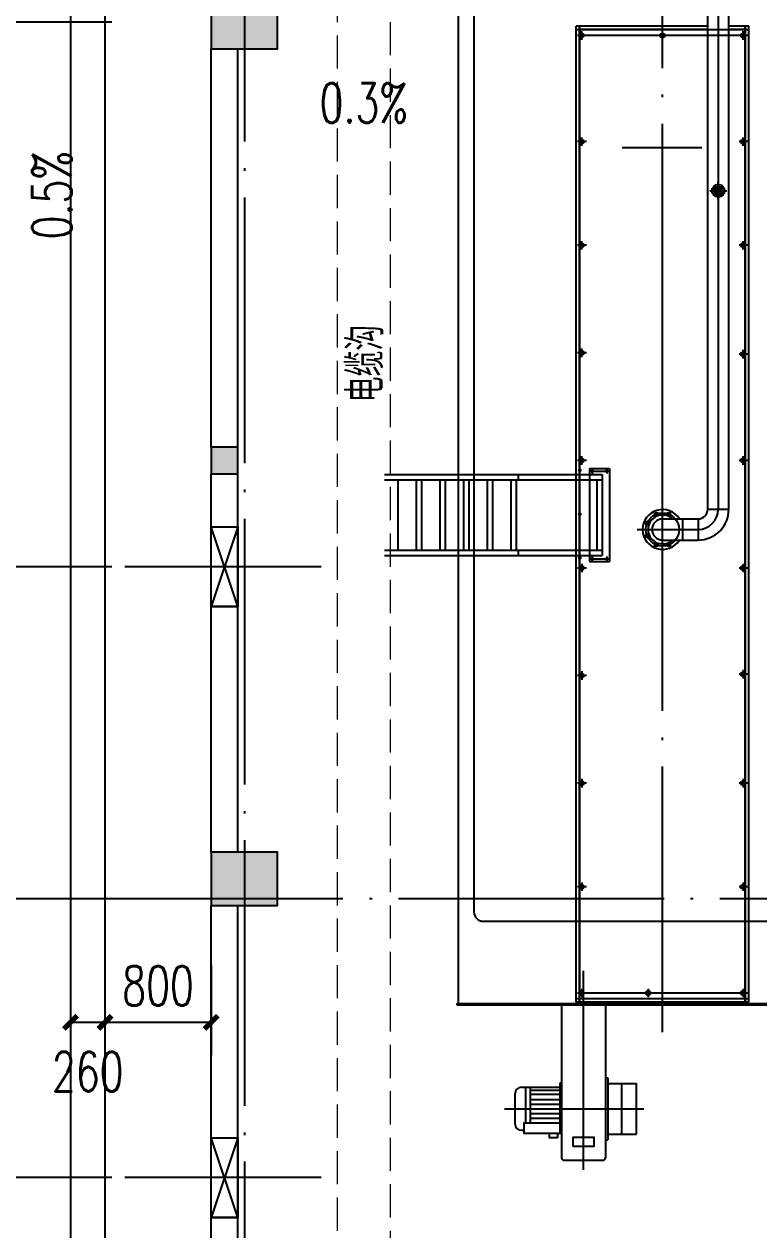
# Model space of a CAD drawing. Header units: millimetres. Extents: x 198973 to 311338, y 50799 to 196797.
# Drawn here: x 206707 to 212243, y 85610 to 94688 of the extents above; entities that cross this region are included whole.
import ezdxf

# ---------------------------------------------------------------- set-up
doc = ezdxf.new("R2010")
doc.units = ezdxf.units.MM
doc.header["$LTSCALE"] = 1000
for name, pattern in [('CENTER', [2, 1.25, -0.25, 0.25, -0.25]), ('DASH', [0.35, 0.25, -0.1]), ('DOTE', [2.42, 2, -0.2, 0.02, -0.2])]:
    doc.linetypes.add(name, pattern=pattern)
for name, color, linetype in [('3T_WOOD', 21, 'Continuous'), ('COLUMN', 255, 'Continuous'), ('DIM_LEAD', 3, 'Continuous'), ('DIM_SYMB', 3, 'Continuous'), ('DOTE', 1, 'CENTER'), ('PUB_DIM', 3, 'Continuous'), ('PUB_HATCH', 8, 'Continuous'), ('PUB_TEXT', 7, 'Continuous'), ('STAIR', 2, 'Continuous'), ('WALL', 141, 'Continuous')]:
    doc.layers.add(name, color=color, linetype=linetype)
doc.layers.add('Z-综合管架', color=25, linetype='Continuous', lineweight=0)
doc.styles.add('_TCH_DIM', font='SIMPLEX', dxfattribs={"bigfont": 'GBCBIG'})
doc.styles.add('_TCH_DIM_T3', font='SIMPLEX', dxfattribs={"width": 0.705882, "bigfont": 'GBCBIG'})
doc.styles.add('DIM_FONT', font='SIMPLEX.shx', dxfattribs={"width": 0.8})
doc.dimstyles.new('_TCH_ARCH&&100', dxfattribs={"dimtxt": 297.5, "dimasz": 100, "dimexe": 250, "dimexo": 300, "dimgap": 126.25, "dimtad": 1, "dimdec": 0, "dimzin": 0, "dimdsep": 46, "dimtxsty": '_TCH_DIM_T3', "dimblk": 'ARCHTICK', "dimcen": 0.09, "dimclrt": 7, "dimazin": 2, "dimtfac": 1, "dimtdec": 0, "dimtix": 1, "dimtmove": 2, "dimatfit": 3, "dimfxl": 1, "dimtolj": 1, "dimtzin": 0, "dimarcsym": 0})
doc.dimstyles.new('DIMN', dxfattribs={"dimtxt": 300, "dimasz": 1, "dimexe": 250, "dimexo": 300, "dimgap": 150, "dimtad": 1, "dimdec": 0, "dimzin": 0, "dimdsep": 46, "dimtxsty": 'DIM_FONT', "dimblk": '_DIMX', "dimcen": 0.09, "dimclrt": 7, "dimadec": 0, "dimazin": 0, "dimtfac": 1, "dimtdec": 0, "dimtix": 1, "dimtmove": 2, "dimatfit": 3, "dimldrblk": '_DIMX', "dimfxl": 1, "dimtolj": 1, "dimtzin": 0, "dimarcsym": 0})

# ---------------------------------------------------------------- blocks, each defined once
blk = doc.blocks.new('_ArchTick')
at = {"color": 0, "linetype": 'ByBlock', "const_width": 0.4}
blk.add_lwpolyline([(-0.5, -0.5), (0.5, 0.5)], dxfattribs=at)
blk = doc.blocks.new('*D33')
at = {"layer": 'DEFPOINTS', "color": 0, "transparency": 16777216}
for p in [(206419, 86003.4), (207668.2, 86003.4), (207668.2, 84503.4)]:
    blk.add_point(p, dxfattribs=at)
at = {"layer": 'PUB_DIM', "color": 0, "lineweight": -2, "transparency": 16777216}
for p, q in [((207368.2, 86003.4), (206169, 86003.4)), ((206419, 84503.4), (206419, 86003.4)), ((207368.2, 84503.4), (206169, 84503.4))]:
    blk.add_line(p, q, dxfattribs=at)
at = {"layer": 'PUB_DIM', "color": 0, "lineweight": -2, "transparency": 16777216, "xscale": 100, "yscale": 100, "zscale": 100}
for p, rotation in [((206419, 86003.4), 90), ((206419, 84503.4), 270)]:
    blk.add_blockref('_ArchTick', p, dxfattribs=dict(at, rotation=rotation))
at = {"layer": 'PUB_DIM', "color": 7, "transparency": 16777216, "insert": (206144, 85253.4), "char_height": 297.5, "attachment_point": 5, "rotation": 90, "style": '_TCH_DIM_T3'}
blk.add_mtext('\\A1;1500', dxfattribs=at)
blk = doc.blocks.new('*D34')
at = {"layer": 'DEFPOINTS', "color": 0, "transparency": 16777216}
for p in [(206419, 90603.4), (207668.2, 90603.4), (207668.2, 88103.4)]:
    blk.add_point(p, dxfattribs=at)
at = {"layer": 'PUB_DIM', "color": 0, "lineweight": -2, "transparency": 16777216}
for p, q in [((207368.2, 90603.4), (206169, 90603.4)), ((206419, 88103.4), (206419, 90603.4)), ((207368.2, 88103.4), (206169, 88103.4))]:
    blk.add_line(p, q, dxfattribs=at)
at = {"layer": 'PUB_DIM', "color": 0, "lineweight": -2, "transparency": 16777216, "xscale": 100, "yscale": 100, "zscale": 100}
for p, rotation in [((206419, 90603.4), 90), ((206419, 88103.4), 270)]:
    blk.add_blockref('_ArchTick', p, dxfattribs=dict(at, rotation=rotation))
at = {"layer": 'PUB_DIM', "color": 7, "transparency": 16777216, "insert": (206144, 89353.4), "char_height": 297.5, "attachment_point": 5, "rotation": 90, "style": '_TCH_DIM_T3'}
blk.add_mtext('\\A1;2500', dxfattribs=at)
blk = doc.blocks.new('*D35')
at = {"layer": 'DEFPOINTS', "color": 0, "transparency": 16777216}
for p in [(206419, 96203.4), (207668.2, 96203.4), (207668.2, 94703.4)]:
    blk.add_point(p, dxfattribs=at)
at = {"layer": 'PUB_DIM', "color": 0, "lineweight": -2, "transparency": 16777216}
for p, q in [((207368.2, 96203.4), (206169, 96203.4)), ((206419, 94703.4), (206419, 96203.4)), ((207368.2, 94703.4), (206169, 94703.4))]:
    blk.add_line(p, q, dxfattribs=at)
at = {"layer": 'PUB_DIM', "color": 0, "lineweight": -2, "transparency": 16777216, "xscale": 100, "yscale": 100, "zscale": 100}
for p, rotation in [((206419, 96203.4), 90), ((206419, 94703.4), 270)]:
    blk.add_blockref('_ArchTick', p, dxfattribs=dict(at, rotation=rotation))
at = {"layer": 'PUB_DIM', "color": 7, "transparency": 16777216, "insert": (206144, 95453.4), "char_height": 297.5, "attachment_point": 5, "rotation": 90, "style": '_TCH_DIM_T3'}
blk.add_mtext('\\A1;1500', dxfattribs=at)
blk = doc.blocks.new('*D146')
at = {"layer": 'DEFPOINTS', "color": 0, "transparency": 16777216}
for p in [(207316.2, 87903.4), (208116.2, 87903.4), (208116.2, 87172.7)]:
    blk.add_point(p, dxfattribs=at)
at = {"layer": 'PUB_DIM', "color": 0, "lineweight": -2, "transparency": 16777216}
for p, q in [((207316.2, 87603.4), (207316.2, 86922.7)), ((208116.2, 87603.4), (208116.2, 86922.7)), ((207316.2, 87172.7), (208116.2, 87172.7))]:
    blk.add_line(p, q, dxfattribs=at)
at = {"layer": 'PUB_DIM', "color": 0, "lineweight": -2, "transparency": 16777216, "xscale": 100, "yscale": 100, "zscale": 100, "rotation": 180}
blk.add_blockref('_ArchTick', (207316.2, 87172.7), dxfattribs=at)
at = {"layer": 'PUB_DIM', "color": 0, "lineweight": -2, "transparency": 16777216, "xscale": 100, "yscale": 100, "zscale": 100}
blk.add_blockref('_ArchTick', (208116.2, 87172.7), dxfattribs=at)
at = {"layer": 'PUB_DIM', "color": 7, "transparency": 16777216, "insert": (207716.2, 87447.7), "char_height": 297.5, "attachment_point": 5, "style": '_TCH_DIM_T3'}
blk.add_mtext('\\A1;800', dxfattribs=at)
blk = doc.blocks.new('*D147')
at = {"layer": 'DEFPOINTS', "color": 0, "transparency": 16777216}
for p in [(207056.2, 87903.4), (207316.2, 87903.4), (207316.2, 87172.7)]:
    blk.add_point(p, dxfattribs=at)
at = {"layer": 'PUB_DIM', "color": 0, "lineweight": -2, "transparency": 16777216}
for p, q in [((207056.2, 87603.4), (207056.2, 86922.7)), ((207316.2, 87603.4), (207316.2, 86922.7)), ((207056.2, 87172.7), (207316.2, 87172.7))]:
    blk.add_line(p, q, dxfattribs=at)
at = {"layer": 'PUB_DIM', "color": 0, "lineweight": -2, "transparency": 16777216, "xscale": 100, "yscale": 100, "zscale": 100, "rotation": 180}
blk.add_blockref('_ArchTick', (207056.2, 87172.7), dxfattribs=at)
at = {"layer": 'PUB_DIM', "color": 0, "lineweight": -2, "transparency": 16777216, "xscale": 100, "yscale": 100, "zscale": 100}
blk.add_blockref('_ArchTick', (207316.2, 87172.7), dxfattribs=at)
at = {"layer": 'PUB_DIM', "color": 7, "transparency": 16777216, "insert": (207186.2, 86801.3), "char_height": 297.5, "attachment_point": 5, "style": '_TCH_DIM_T3'}
blk.add_mtext('\\A1;260', dxfattribs=at)
blk = doc.blocks.new('_FZH')
blk.add_lwpolyline([(-0.5, -0.5), (0.5, -0.5), (0.5, 0.5), (-0.5, 0.5)], close=True)
at = {"layer": 'PUB_HATCH'}
blk.add_solid([(-0.5, -0.5), (0.5, -0.5), (-0.5, 0.5), (0.5, 0.5)], dxfattribs=at)
blk = doc.blocks.new('*D170')
at = {"layer": 'DEFPOINTS', "color": 0, "transparency": 16777216}
for p in [(220053.9, 103465.7), (218616.2, 101503.4), (208116.2, 81103.4)]:
    blk.add_point(p, dxfattribs=at)
at = {"layer": 'STAIR', "color": 0, "lineweight": -2, "transparency": 16777216}
for p, q in [((220053.9, 103463.7), (220053.9, 104644.3)), ((218616.2, 103461.7), (220053.9, 103463.7)), ((218616.2, 101803.4), (218616.2, 103461.7))]:
    blk.add_line(p, q, dxfattribs=at)
at = {"layer": 'STAIR', "color": 7, "transparency": 16777216, "insert": (219753.9, 104130), "char_height": 300, "attachment_point": 5, "rotation": 90, "style": 'DIM_FONT'}
blk.add_mtext('\\A1;10500', dxfattribs=at)
blk = doc.blocks.new('_DIMX')
blk.add_line((-150, 0), (150, 0))
at = {"const_width": 50}
blk.add_lwpolyline([(-70, -70), (70, 70)], dxfattribs=at)
blk = doc.blocks.new('*D171')
at = {"layer": 'DEFPOINTS', "color": 0, "transparency": 16777216}
for p in [(221109.6, 103729.4), (218616.2, 101503.4), (208116.2, 81103.4)]:
    blk.add_point(p, dxfattribs=at)
at = {"layer": 'STAIR', "color": 0, "lineweight": -2, "transparency": 16777216}
for p, q in [((221105.6, 101503.4), (221107.6, 103729.4)), ((221107.6, 103729.4), (222333.9, 103729.4)), ((218916.2, 101503.4), (221105.6, 101503.4))]:
    blk.add_line(p, q, dxfattribs=at)
at = {"layer": 'STAIR', "color": 7, "transparency": 16777216, "insert": (221796.7, 104029.4), "char_height": 300, "attachment_point": 5, "style": 'DIM_FONT'}
blk.add_mtext('\\A1;20400', dxfattribs=at)

msp = doc.modelspace()

# ---------------------------------------------------------------- linework, layer by layer
at = {"layer": '3T_WOOD'}
for p, q in [((207056.2, 97703.4), (207056.2, 84503.4)), ((207316.2, 97703.4), (207316.2, 80043.4))]:
    msp.add_line(p, q, dxfattribs=at)
at = {"layer": 'DIM_SYMB'}
for points in [[(207170, 92873, 0, 0, 0), (207170, 93641.6, 80, 0, 0), (207170, 93941.6, 0, 0, 0)], [(209273.6, 93840.6, 0, 0, 0), (209273.6, 93271.1, 80, 0, 0), (209273.6, 92971.1, 0, 0, 0)]]:
    msp.add_lwpolyline(points, format="xyseb", dxfattribs=at)
at = {"layer": 'DOTE', "linetype": 'DOTE'}
for p, q in [((208366.2, 103063.8), (208366.2, 79066.4)), ((211516.2, 87097.9), (211516.2, 97210.9)), ((208944.5, 90603.4), (207465.8, 90603.4)), ((221208, 88103.4), (204762, 88103.4)), ((208944.5, 86003.4), (207465.8, 86003.4))]:
    msp.add_line(p, q, dxfattribs=at)
at = {"layer": 'PUB_HATCH', "ltscale": 0.5}
for p, q in [((211856.7, 91035.4), (211856.7, 97104.4)), ((212015.7, 91035.4), (212015.7, 97104.4)), ((211936.2, 96970.4), (211936.2, 91035.4)), ((209976.2, 96808.4), (209976.2, 87313.4)), ((210096.2, 94863.4), (210096.2, 88003.4)), ((211856.7, 94673.4), (210866.2, 94673.4)), ((210866.2, 87323.4), (210866.2, 94673.4)), ((212166.2, 94646.4), (210866.2, 94646.4)), ((210944.2, 94603.4), (210876.4, 94603.4)), ((210891.2, 92179.9), (210891.2, 94673.4)), ((211856.7, 94648.4), (210891.2, 94648.4)), ((210893.2, 87323.4), (210893.2, 94673.4)), ((210908, 94571.1), (210908, 94635)), ((212160.7, 94603.4), (210944.2, 94603.4)), ((211516.2, 94571.1), (211516.2, 94635)), ((212166.2, 94673.4), (212015.7, 94673.4)), ((212141.2, 94648.4), (212015.7, 94648.4)), ((212124.5, 94571.1), (212124.5, 94635)), ((212139.2, 87323.4), (212139.2, 94673.4)), ((212141.2, 87323.4), (212141.2, 94673.4)), ((210944.2, 93803.4), (210876.4, 93803.4)), ((210908, 93771.1), (210908, 93835)), ((212160.7, 93803.4), (212092.9, 93803.4)), ((212124.5, 93771.1), (212124.5, 93835)), ((211213, 93758.4), (211812.6, 93758.4)), ((211872.8, 93433.4), (212000.6, 93433.4)), ((211919.6, 93450), (211906.9, 93462.8)), ((211936.2, 93370.7), (211936.2, 93501.4)), ((211952.8, 93450), (211965.6, 93462.8)), ((211919.6, 93416.8), (211906.9, 93404.1)), ((211952.8, 93416.8), (211965.6, 93404.1)), ((210908, 92991.1), (210908, 93055)), ((212124.5, 92991.1), (212124.5, 93055)), ((210944.2, 93023.4), (210876.4, 93023.4)), ((212160.7, 93023.4), (212092.9, 93023.4)), ((210908, 92181.1), (210908, 92245)), ((210944.2, 92213.4), (210876.4, 92213.4)), ((210908, 91371.1), (210908, 91435)), ((210944.2, 91403.4), (210876.4, 91403.4)), ((210966.2, 91343.4), (210966.2, 91298.4)), ((210966.2, 91343.4), (211116.2, 91343.4)), ((210986.2, 91335.6), (210986.2, 91305.3)), ((211096.2, 91336.4), (211096.2, 91305)), ((210905.5, 91328.4), (210880.9, 91328.4)), ((210973.7, 91323.4), (211108.7, 91323.4)), ((211021.2, 91258.4), (211021.2, 90728.4)), ((210905.5, 90998.4), (210880.9, 90998.4)), ((210166.2, 87933.4), (212866.2, 87933.4)), ((209966.2, 87313.4), (209966.2, 87303.4))]:
    msp.add_line(p, q, dxfattribs=at)
at = {"layer": 'PUB_HATCH'}
for p, q in [((212166.2, 87323.4), (212166.2, 94673.4)), ((210891.2, 89719.9), (210891.2, 92179.9)), ((212160.7, 92203.4), (212092.9, 92203.4)), ((212124.5, 92171.1), (212124.5, 92235)), ((212124.5, 91371.1), (212124.5, 91435)), ((211116.2, 91343.4), (211116.2, 90643.4)), ((212160.7, 91403.4), (212092.9, 91403.4)), ((209421.2, 91298.4), (211061.2, 91298.4)), ((209421.2, 91258.4), (211061.2, 91258.4)), ((209523.2, 91258.4), (209523.2, 90728.4)), ((209661.2, 91258.4), (209661.2, 90728.4)), ((209701.2, 91258.4), (209701.2, 90728.4)), ((209839.2, 91258.4), (209839.2, 90728.4)), ((209879.2, 91258.4), (209879.2, 90728.4)), ((210017.2, 91258.4), (210017.2, 90728.4)), ((210057.2, 91258.4), (210057.2, 90728.4)), ((210195.2, 91258.4), (210195.2, 90728.4)), ((210235.2, 91258.4), (210235.2, 90728.4)), ((210373.2, 91258.4), (210373.2, 90728.4)), ((210413.2, 91258.4), (210413.2, 90728.4)), ((210428.2, 91298.4), (210428.2, 91258.4)), ((210966.2, 91298.4), (210966.2, 90688.4)), ((211061.2, 91298.4), (211061.2, 90688.4)), ((211516.2, 90679.5), (211516.2, 91088.5)), ((211474.1, 90985), (211462.6, 91012.8)), ((211558.3, 90985), (211569.8, 91012.8)), ((211856.7, 91035.4), (212015.7, 91035.4)), ((211326.3, 90883.4), (211784.2, 90883.4)), ((211326.3, 90883.4), (211711.8, 90883.4)), ((211414.6, 90925.5), (211386.9, 90937)), ((211516.2, 90962.9), (211784.2, 90962.9)), ((211668.2, 90962.9), (211668.2, 90803.9)), ((211784.2, 90962.9), (211784.2, 90803.9)), ((211414.6, 90841.3), (211386.9, 90829.8)), ((211516.2, 90803.9), (211784.2, 90803.9)), ((209421.2, 90728.4), (211061.2, 90728.4)), ((210428.2, 90728.4), (210428.2, 90688.4)), ((211474.1, 90781.8), (211462.6, 90754.1)), ((211558.3, 90781.8), (211569.8, 90754.1)), ((209421.2, 90688.4), (211061.2, 90688.4)), ((210905.5, 90668.4), (210880.9, 90668.4)), ((210908, 90625.8), (210908, 90561.8)), ((210966.2, 90688.4), (210966.2, 90643.4)), ((210966.2, 90643.4), (211116.2, 90643.4)), ((210971.5, 90663.4), (211109, 90663.4)), ((210986.2, 90679.2), (210986.2, 90649.2)), ((211096.2, 90681.1), (211096.2, 90649.6)), ((212124.5, 90625.8), (212124.5, 90561.8)), ((210944.2, 90593.4), (210876.4, 90593.4)), ((210944.2, 90593.4), (210876.4, 90593.4)), ((212160.7, 90593.4), (212092.9, 90593.4)), ((210908, 89815.8), (210908, 89751.8)), ((212160.7, 89793.4), (212092.9, 89793.4)), ((212124.5, 89825.8), (212124.5, 89761.8)), ((210944.2, 89783.4), (210876.4, 89783.4)), ((210891.2, 87323.4), (210891.2, 89719.9)), ((210944.2, 88973.4), (210876.4, 88973.4)), ((210908, 89005.8), (210908, 88941.8)), ((212160.7, 88973.4), (212092.9, 88973.4)), ((212124.5, 89005.8), (212124.5, 88941.8)), ((210944.2, 88193.4), (210876.4, 88193.4)), ((210908, 88225.8), (210908, 88161.8)), ((212160.7, 88193.4), (212092.9, 88193.4)), ((212124.5, 88225.8), (212124.5, 88161.8)), ((210908, 87425.8), (210908, 87361.8)), ((211408, 87425.8), (211408, 87361.8)), ((212124.5, 87425.8), (212124.5, 87361.8)), ((212166.2, 87350.4), (210866.2, 87350.4)), ((210944.2, 87393.4), (210876.4, 87393.4)), ((212141.2, 87348.4), (210891.2, 87348.4)), ((212160.7, 87393.4), (210944.2, 87393.4)), ((209966.2, 87313.4), (209966.2, 87303.4)), ((209966.2, 87313.4), (213066.2, 87313.4)), ((209966.2, 87303.4), (212866.2, 87303.4)), ((209966.2, 87303.4), (213066.2, 87303.4)), ((210756, 87303.4), (210756, 86152.7)), ((212166.2, 87323.4), (210866.2, 87323.4)), ((211086.5, 87303.4), (211086.5, 86152.7)), ((210744.3, 86334.6), (210744.3, 86718.3)), ((210744.3, 86718.3), (210756, 86718.3)), ((211086.5, 86755.2), (211104, 86755.2)), ((211104, 86755.2), (211104, 86288.1)), ((211104, 86713.2), (211321.7, 86713.2)), ((211210.8, 86330.1), (211210.8, 86713.2)), ((211321.7, 86330.1), (211321.7, 86713.2)), ((210406.5, 86406.3), (210406.5, 86637.1)), ((210453.3, 86683.9), (210744.3, 86683.9)), ((210486.1, 86415), (210486.1, 86683.9)), ((210521.4, 86415), (210521.4, 86683.9)), ((210521.4, 86662.2), (210744.3, 86662.2)), ((210521.4, 86631.9), (210744.3, 86631.9)), ((210521.4, 86591.5), (210744.3, 86591.5)), ((210521.4, 86556.2), (210744.3, 86556.2)), ((210521.4, 86487.1), (210744.3, 86487.1)), ((210521.4, 86451.8), (210744.3, 86451.8)), ((210453.3, 86359.5), (210473.3, 86359.5)), ((210663, 86334.6), (210663, 86304)), ((210725.7, 86304), (210663, 86304)), ((210725.7, 86334.6), (210725.7, 86304)), ((211086.5, 86288.1), (211104, 86288.1)), ((211104, 86330.1), (211321.7, 86330.1)), ((210774.7, 86134), (211067.7, 86134))]:
    msp.add_line(p, q, dxfattribs=at)
at = {"layer": 'PUB_HATCH', "ltscale": 5}
msp.add_line((211516.2, 91414.5), (211516.2, 92429.1), dxfattribs=at)
at = {"layer": 'PUB_HATCH', "ltscale": 10}
msp.add_line((210921.2, 86062.6), (210921.2, 87561.2), dxfattribs=at)
at = {"layer": 'PUB_HATCH', "ltscale": 6}
msp.add_line((210325.1, 86521.7), (211375.7, 86521.7), dxfattribs=at)
at = {"layer": 'PUB_HATCH'}
for points in [[(210756, 86334.6), (210473.3, 86334.6), (210473.3, 86415), (210744.3, 86415)], [(210756, 86415), (210756, 86334.6)]]:
    msp.add_lwpolyline(points, dxfattribs=at)
msp.add_lwpolyline([(210844.4, 86238.3), (210844.4, 86307.7), (210998.8, 86307.7), (210998.8, 86238.3)], close=True, dxfattribs=at)
at = {"layer": 'PUB_HATCH', "ltscale": 0.5}
for centre, radius in [((210908, 94603.4), 16.8), ((211516.5, 94603), 16.8), ((212124.5, 94603.4), 16.8), ((210908, 93803.4), 16.8), ((212124.5, 93803.4), 16.8), ((211936.2, 93433.4), 47.5), ((211936.2, 93433.4), 32.5), ((211913.2, 93456.4), 7), ((211913.2, 93410.4), 7), ((211936.2, 93433.4), 22.5), ((211936.2, 93433.4), 9.5), ((211959.2, 93456.4), 7), ((211959.2, 93410.4), 7), ((210908, 93023.4), 16.8), ((212124.5, 93023.4), 16.8), ((210908, 92213.4), 16.8), ((210908, 91403.4), 16.8), ((210893.2, 91328.4), 6), ((210986.2, 91323.4), 7), ((211096.2, 91323.4), 7), ((210893.2, 90998.4), 6)]:
    msp.add_circle(centre, radius, dxfattribs=at)
at = {"layer": 'PUB_HATCH'}
for centre, radius in [((212124.5, 92203.4), 16.8), ((212124.5, 91403.4), 16.8), ((211516.2, 90883.4), 125), ((211468.4, 90998.9), 13), ((211564.1, 90998.9), 13), ((211400.7, 90931.3), 13), ((211400.7, 90835.6), 13), ((211468.4, 90767.9), 13), ((211564.1, 90767.9), 13), ((210893.2, 90668.4), 6), ((210908, 90593.4), 16.8), ((210986.2, 90663.4), 7), ((211096.2, 90663.4), 7), ((212124.5, 90593.4), 16.8), ((210908, 89783.4), 16.8), ((212124.5, 89793.4), 16.8), ((210908, 88973.4), 16.8), ((212124.5, 88973.4), 16.8), ((210908, 88193.4), 16.8), ((212124.5, 88193.4), 16.8), ((210908, 87393.4), 16.8), ((211408, 87393.4), 16.8), ((212124.5, 87393.4), 16.8)]:
    msp.add_circle(centre, radius, dxfattribs=at)
for centre, radius, start, end in [((211516.2, 90883.4), 150, 32.00545, 327.99455), ((211516.2, 90883.4), 109, 46.83258, 313.16742), ((211784.2, 91035.4), 231.5, 270, 0), ((211784.2, 91035.4), 152, 270, 0), ((211784.2, 91035.4), 72.5, 270, 0), ((211516.2, 90883.4), 79.5, 90, 270), ((210453.3, 86637.1), 46.8, 90, 180), ((210453.3, 86406.3), 46.8, 180, 270), ((210774.7, 86152.7), 18.7, 180, 270), ((211067.7, 86152.7), 18.7, 270, 0)]:
    msp.add_arc(centre, radius, start, end, dxfattribs=at)
at = {"layer": 'PUB_HATCH', "ltscale": 0.5}
msp.add_arc((210166.2, 88003.4), 70, 180, 270, dxfattribs=at)
at = {"layer": 'STAIR'}
for points in [[(208316.2, 90903.4), (208316.2, 90303.4), (208116.2, 90303.4), (208116.2, 90903.4), (208316.2, 90903.4), (208116.2, 90303.4), (208316.2, 90303.4), (208116.2, 90903.4)], [(208316.2, 86303.4), (208316.2, 85703.4), (208116.2, 85703.4), (208116.2, 86303.4), (208316.2, 86303.4), (208116.2, 85703.4), (208316.2, 85703.4), (208116.2, 86303.4)]]:
    msp.add_lwpolyline(points, dxfattribs=at)
at = {"layer": 'WALL'}
for p, q in [((208116.2, 91503.4), (208116.2, 94503.4)), ((208316.2, 91503.4), (208316.2, 94503.4)), ((208116.2, 88453.4), (208116.2, 91303.4)), ((208316.2, 88453.4), (208316.2, 91303.4)), ((208116.2, 84603.4), (208116.2, 88053.4)), ((208316.2, 84603.4), (208316.2, 88053.4))]:
    msp.add_line(p, q, dxfattribs=at)
at = {"layer": 'Z-综合管架', "linetype": 'DASH'}
for points in [[(210341.2, 97753.4), (209066.2, 97753.4), (209066.2, 82903.4)], [(209466.2, 82903.4), (209466.2, 97353.4), (213966.2, 97353.4), (213966.2, 88703.4), (214366.2, 88703.4)]]:
    msp.add_lwpolyline(points, dxfattribs=at)

# ---------------------------------------------------------------- block references
at = {"layer": 'COLUMN'}
for p, xscale, yscale, zscale in [((208366.2, 94703.4), 500, 400, 400), ((208216.2, 91403.4), 200, 200, 200), ((208366.2, 88253.4), 500, 400, 400)]:
    msp.add_blockref('_FZH', p, dxfattribs=dict(at, xscale=xscale, yscale=yscale, zscale=zscale))

# ---------------------------------------------------------------- texts
at = {"layer": 'DIM_LEAD', "color": 7, "style": '_TCH_DIM'}
msp.add_text('电缆沟', height=270.07, rotation=90, dxfattribs=at).set_placement((209413.7, 91841))
at = {"layer": 'PUB_TEXT', "style": '_TCH_DIM', "width": 0.705882}
msp.add_text('0.3%', height=297.5, dxfattribs=at).set_placement((208933.6, 93945.6))
msp.add_text('0.5%', height=297.5, rotation=90, dxfattribs=at).set_placement((207065, 93067.3))

# ---------------------------------------------------------------- dimensions: what is measured, and where the dimension line sits
at = {"layer": 'PUB_DIM'}
for p1, p2, distance, text, picture, middle in [((207668.2, 94703.4), (207668.2, 96203.4), 1249.2, '1500', '*D35', (206144, 95453.4)), ((207668.2, 88103.4), (207668.2, 90603.4), 1249.2, '2500', '*D34', (206144, 89353.4)), ((207316.2, 87903.4), (208116.2, 87903.4), -730.8, '800', '*D146', (207716.2, 87447.7)), ((207668.2, 84503.4), (207668.2, 86003.4), 1249.2, '1500', '*D33', (206144, 85253.4))]:
    dim = msp.add_aligned_dim(p1=p1, p2=p2, distance=distance, text=text, dimstyle='_TCH_ARCH&&100', dxfattribs=at)
    dim.commit()
    dim.dimension.update_dxf_attribs({"geometry": picture, "text_midpoint": middle})
dim = msp.add_linear_dim(base=(207316.2, 87172.7), p1=(207056.2, 87903.4), p2=(207316.2, 87903.4), angle=0, text='260', dimstyle='_TCH_ARCH&&100', dxfattribs=at)
dim.commit()
dim.dimension.update_dxf_attribs({"geometry": '*D147', "text_midpoint": (207186.2, 86801.3), "dimtype": 129})
at = {"layer": 'STAIR'}
for offset, dtype, picture, middle in [((1437.7, 1962.3), 1, '*D170', (219753.9, 104130)), ((2493.4, 2226), 0, '*D171', (221796.7, 104029.4))]:
    dim = msp.add_ordinate_dim(feature_location=(218616.2, 101503.4), offset=offset, dtype=dtype, origin=(208116.2, 81103.4), dimstyle='DIMN', dxfattribs=at)
    dim.commit()
    dim.dimension.update_dxf_attribs({"geometry": picture, "text_midpoint": middle})

doc.saveas('drawing.dxf')
